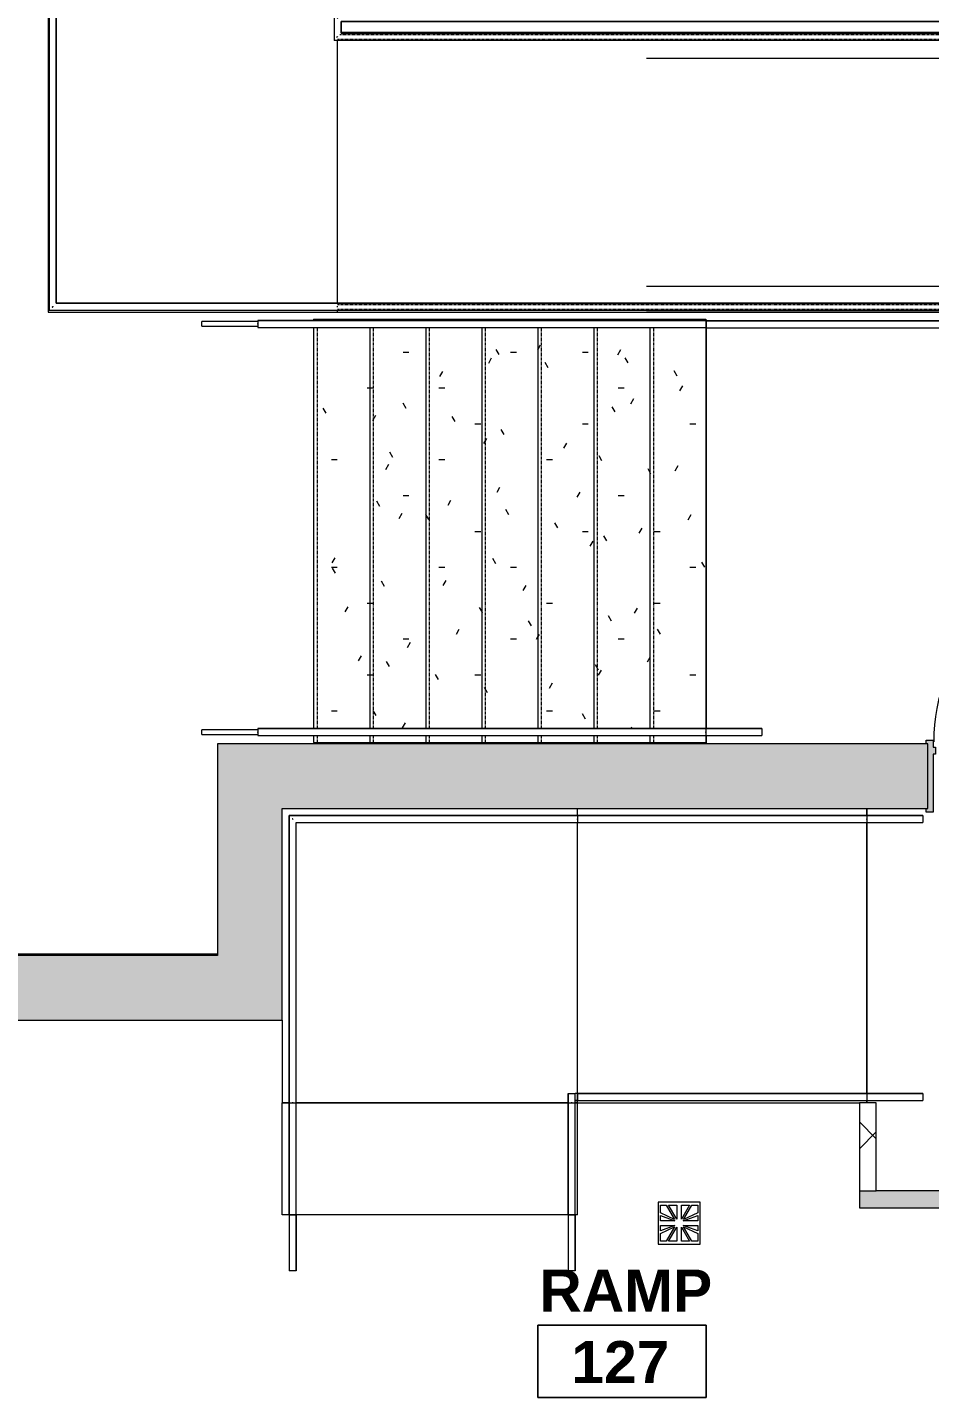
# Model space of a CAD drawing. Header units: inches. Extents: x -1569 to 1282, y -721 to 887.
# Drawn here: x 764.4 to 957.6, y 344.5 to 637.8 of the extents above; entities that cross this region are included whole.
import ezdxf

# ---------------------------------------------------------------- set-up
doc = ezdxf.new("R2010")
doc.units = ezdxf.units.IN
doc.header["$MEASUREMENT"] = 0
doc.linetypes.add('Overhead 1_16_', pattern=[0.101562, 0.0625, -0.039062])
for name, color, linetype, lineweight in [('A-AREA-IDEN', 2, 'Continuous', 9), ('A-DOOR', 31, 'Continuous', 13), ('A-FLOR', 192, 'Continuous', 13), ('A-FLOR-HRAL', 11, 'Continuous', 13), ('A-FLOR-HRAL-MBND', 5, 'Overhead 1_16_', 9), ('A-FLOR-LEVL', 51, 'Continuous', 9), ('A-WALL', 113, 'Continuous', 13), ('A-WALL-PATT', 111, 'Continuous', 13), ('P-SANR-FIXT', 6, 'Continuous', 13), ('S-STRS', 31, 'Continuous', 13)]:
    doc.layers.add(name, color=color, linetype=linetype, lineweight=lineweight)
doc.styles.add('Swis721 Lt BT_B', font='', dxfattribs={"height": 9})
doc.styles.get('Swis721 Lt BT_B').set_extended_font_data('Swis721 Lt BT', bold=True)
pattern_1 = [(0, (0, 0), (30.72, 7.68), [1.267, -21.773, 1.267, -21.773, -122.88]), (0, (0, 0), (30.72, 7.68), [-46.08, 1.267, -44.813, 1.267, -21.773, -53.76]), (0, (0, 0), (30.72, 7.68), [-115.2, 1.267, -14.093, 1.267, -37.133]), (120, (11.52, 3.84), (-22.011075, 22.7643), [1.267, -21.773, 1.267, -21.773, -122.88]), (120, (11.52, 3.84), (-22.011075, 22.7643), [-46.08, 1.267, -44.813, 1.267, -21.773, -53.76]), (120, (11.52, 3.84), (-22.011075, 22.7643), [-115.2, 1.267, -14.093, 1.267, -37.133]), (240, (15.36, 19.2), (-8.708925, -30.4443), [1.267, -21.773, 1.267, -21.773, -122.88]), (240, (15.36, 19.2), (-8.708925, -30.4443), [-46.08, 1.267, -44.813, 1.267, -21.773, -53.76]), (240, (15.36, 19.2), (-8.708925, -30.4443), [-115.2, 1.267, -14.093, 1.267, -37.133])]

# ---------------------------------------------------------------- blocks, each defined once
blk = doc.blocks.new('Door - Single - Solid Door 36_ x 84_-7220765-FIRST FLOOR POWER _ SIGNAL')
at = {"layer": 'A-DOOR'}
h = blk.add_hatch(color=250, dxfattribs=at)
h.paths.add_polyline_path([(22.12, 7.6), (22.12, -4.78), (21.62, -4.78), (21.62, -6.28), (22.12, -6.28), (22.12, -7.78), (23.62, -7.78), (23.62, -7.03), (23.24, -7.03), (23.24, 6.85), (23.62, 6.85), (23.62, 7.6)], flags=0)
h.paths.add_polyline_path([(-15.63, 7.6), (-15.63, 6.85), (-15.26, 6.85), (-15.26, -7.03), (-15.63, -7.03), (-15.63, -7.78), (-14.13, -7.78), (-14.13, -6.28), (-13.63, -6.28), (-13.63, -4.78), (-14.13, -4.78), (-14.13, 7.6)], flags=0)
at = {"layer": 'A-DOOR', "color": 8, "lineweight": 20}
for p, q in [((-15.63, 7.6), (-14.13, 7.6)), ((-15.63, 6.85), (-15.63, 7.6)), ((-15.26, 6.85), (-15.63, 6.85)), ((-15.26, -7.03), (-15.26, 6.85)), ((-14.13, 7.6), (-14.13, -4.78)), ((22.12, 7.6), (23.62, 7.6)), ((22.12, -4.78), (22.12, 7.6)), ((23.24, 6.85), (23.24, -7.03)), ((23.62, 6.85), (23.24, 6.85)), ((23.62, 7.6), (23.62, 6.85)), ((-14.13, -4.78), (-13.63, -4.78)), ((-13.63, -4.78), (-13.63, -6.28)), ((21.62, -4.78), (22.12, -4.78)), ((21.62, -6.28), (21.62, -4.78)), ((-15.63, -7.03), (-15.26, -7.03)), ((-15.63, -7.78), (-15.63, -7.03)), ((-14.13, -7.78), (-15.63, -7.78)), ((-14.13, -6.28), (-14.13, -7.78)), ((-13.63, -6.28), (-14.13, -6.28)), ((-13.03, -6.8), (-14.01, -7.78)), ((-14.01, -7.78), (11.45, -33.23)), ((12.42, -32.26), (-13.03, -6.8)), ((22.12, -6.28), (21.62, -6.28)), ((22.12, -7.78), (22.12, -6.28)), ((23.62, -7.78), (22.12, -7.78)), ((23.24, -7.03), (23.62, -7.03)), ((23.62, -7.03), (23.62, -7.78)), ((11.45, -33.23), (12.42, -32.26))]:
    blk.add_line(p, q, dxfattribs=at)
at = {"layer": 'A-DOOR', "lineweight": 9}
blk.add_arc((-14.01, -7.78), 36, 315, 0.5, dxfattribs=at)
blk = doc.blocks.new('Top Rail Type - Top Rail_Internal_-6878744-FIRST FLOOR POWER _ SIGNAL')
at = {"layer": 'A-FLOR-HRAL', "lineweight": 9}
for p, q in [((909.67, 575.1), (813.71, 575.1)), ((813.71, 573.6), (909.67, 573.6))]:
    blk.add_line(p, q, dxfattribs=at)
at = {"layer": 'A-FLOR-HRAL', "lineweight": 9, "flags": 128}
for points in [[(813.71, 574.27), (813.71, 574.35), (813.71, 574.43)], [(909.67, 574.43), (909.67, 574.35), (909.67, 574.27)]]:
    blk.add_lwpolyline(points, dxfattribs=at)
blk = doc.blocks.new('Top Rail Type - Top Rail_Internal_-V2-FIRST FLOOR POWER _ SIGNAL')
at = {"layer": 'A-FLOR-HRAL', "lineweight": 9}
for p, q in [((813.71, 575.1), (813.71, 573.6)), ((813.71, 575.1), (909.67, 575.1)), ((909.67, 575.1), (909.67, 573.6)), ((813.71, 573.6), (909.67, 573.6))]:
    blk.add_line(p, q, dxfattribs=at)
blk = doc.blocks.new('Floor Drain 9L x 9W - Floor Drain 9L x 9W-V6-FIRST FLOOR POWER _ SIGNAL')
at = {"layer": 'P-SANR-FIXT', "lineweight": 9}
for p, q in [((4.5, 4.5), (-4.5, 4.5)), ((-4.5, 4.5), (-4.5, -4.5)), ((-4, 2.21), (-4, 3.83)), ((-4, 3.83), (-2.75, 3.83)), ((-2.75, 3.83), (-0.99, 0.8)), ((-0.5, 0.83), (-2.25, 3.83)), ((-2.25, 3.83), (-0.5, 3.83)), ((-0.5, 3.83), (-0.5, 0.83)), ((0.5, 3.83), (2.25, 3.83)), ((2.25, 3.83), (0.5, 0.83)), ((0.5, 0.83), (0.5, 3.83)), ((0.99, 0.8), (2.75, 3.83)), ((2.75, 3.83), (4, 3.83)), ((4, 3.83), (4, 2.21)), ((4.5, -4.5), (4.5, 4.5)), ((-0.99, 0.8), (-4, 2.21)), ((-4, 1.63), (-0.91, 0.5)), ((-4, 0.5), (-4, 1.63)), ((-0.91, 0.5), (-4, 0.5)), ((0.91, 0.5), (4, 1.63)), ((4, 0.5), (0.91, 0.5)), ((4, 2.21), (0.99, 0.8)), ((4, 1.63), (4, 0.5)), ((-4, -1.63), (-4, -0.5)), ((-4, -0.5), (-0.91, -0.5)), ((-0.91, -0.5), (-4, -1.63)), ((-4, -2.21), (-0.99, -0.8)), ((-4, -3.83), (-4, -2.21)), ((-0.99, -0.8), (-2.75, -3.83)), ((-2.25, -3.83), (-0.5, -0.83)), ((-0.5, -0.83), (-0.5, -3.83)), ((0.5, -3.83), (0.5, -0.83)), ((0.5, -0.83), (2.25, -3.83)), ((4, -1.63), (0.91, -0.5)), ((0.91, -0.5), (4, -0.5)), ((2.75, -3.83), (0.99, -0.8)), ((0.99, -0.8), (4, -2.21)), ((4, -0.5), (4, -1.63)), ((4, -2.21), (4, -3.83)), ((-4.5, -4.5), (4.5, -4.5)), ((-2.75, -3.83), (-4, -3.83)), ((-0.5, -3.83), (-2.25, -3.83)), ((2.25, -3.83), (0.5, -3.83)), ((4, -3.83), (2.75, -3.83))]:
    blk.add_line(p, q, dxfattribs=at)
blk = doc.blocks.new('Railing - Railing-7017101-FIRST FLOOR POWER _ SIGNAL')
at = {"layer": 'A-FLOR-HRAL-MBND'}
for p, q in [((830.79, 578.54), (830.94, 578.54)), ((830.79, 578.54), (887.94, 578.54)), ((830.79, 578.54), (944.94, 578.54)), ((830.79, 578.54), (1001.94, 578.54)), ((830.79, 577.54), (830.94, 577.54)), ((830.79, 577.54), (887.94, 577.54)), ((830.79, 577.54), (944.94, 577.54)), ((830.79, 577.54), (1001.94, 577.54))]:
    blk.add_line(p, q, dxfattribs=at)
blk = doc.blocks.new('Railing - Railing-7017105-FIRST FLOOR POWER _ SIGNAL')
at = {"layer": 'A-FLOR-HRAL-MBND'}
for p, q in [((830.79, 635.35), (830.94, 635.35)), ((830.79, 635.35), (887.94, 635.35)), ((830.79, 635.35), (944.94, 635.35)), ((830.79, 635.35), (1001.94, 635.35)), ((831.29, 636.35), (887.94, 636.35)), ((831.29, 636.35), (944.94, 636.35)), ((831.29, 636.35), (1001.94, 636.35))]:
    blk.add_line(p, q, dxfattribs=at)
blk = doc.blocks.new('Top Rail Type - Top Rail_Internal_-7017150-FIRST FLOOR POWER _ SIGNAL')
at = {"layer": 'A-FLOR-HRAL', "lineweight": 9}
for p, q in [((1065.6, 702.54), (872.79, 702.54)), ((1064.7, 701.7), (1064.79, 701.79)), ((1064.99, 701.99), (1064.79, 701.79)), ((1065.54, 696.98), (1065.54, 702.48)), ((1065.55, 702.46), (1065.59, 702.52)), ((1065.6, 702.54), (1065.56, 702.52)), ((830.76, 698.54), (769.04, 698.54)), ((769.04, 698.54), (769.04, 577.29)), ((1063.98, 698.54), (830.76, 698.54)), ((872.79, 701.04), (1064.11, 701.04)), ((1064.04, 700.98), (1064.04, 698.54)), ((770.54, 697.04), (830.76, 697.04)), ((770.54, 578.79), (770.54, 697.04)), ((830.76, 697.04), (1065.48, 697.04)), ((1064.7, 697.88), (1064.79, 697.79)), ((1064.99, 697.6), (1064.79, 697.79)), ((1065.46, 697.04), (1065.52, 696.99)), ((1065.54, 696.98), (1065.52, 697.02)), ((830.82, 578.79), (770.54, 578.79)), ((1064.79, 578.79), (830.82, 578.79)), ((769.04, 577.29), (830.82, 577.29)), ((830.82, 577.29), (1064.79, 577.29))]:
    blk.add_line(p, q, dxfattribs=at)
at = {"layer": 'A-FLOR-HRAL', "lineweight": 9, "flags": 128}
for points in [[(872.79, 701.7), (872.79, 701.79), (872.79, 701.88)], [(1064.79, 578.13), (1064.79, 578.04), (1064.79, 577.95)]]:
    blk.add_lwpolyline(points, dxfattribs=at)
at = {"layer": 'A-FLOR-HRAL', "lineweight": 9}
for points in [[(769.7, 697.88), (769.71, 697.87), (769.75, 697.84), (769.79, 697.79), (769.84, 697.74), (769.87, 697.71), (769.88, 697.7)], [(769.7, 577.95), (769.71, 577.96), (769.75, 578), (769.79, 578.04), (769.84, 578.09), (769.87, 578.12), (769.88, 578.13)]]:
    blk.add_open_spline(points, degree=3, knots=[0.46086968, 0.46086968, 0.46086968, 0.46086968, 0.47916667, 0.5, 0.52083333, 0.53913032, 0.53913032, 0.53913032, 0.53913032], dxfattribs=at)
for points in [[(830.79, 697.88), (830.79, 697.85), (830.79, 697.79), (830.79, 697.73), (830.79, 697.7)], [(830.79, 577.95), (830.79, 577.98), (830.79, 578.04), (830.79, 578.1), (830.79, 578.13)]]:
    blk.add_open_spline(points, degree=3, dxfattribs=at)
blk = doc.blocks.new('Top Rail Type - Top Rail_Internal_-V14-FIRST FLOOR POWER _ SIGNAL')
at = {"layer": 'A-FLOR-HRAL', "lineweight": 9}
for p, q in [((872.79, 702.54), (872.79, 701.04)), ((872.79, 702.54), (1065.54, 702.54)), ((1065.54, 702.54), (1065.54, 697.04)), ((769.04, 698.54), (769.04, 577.29)), ((830.79, 698.54), (769.04, 698.54)), ((1064.04, 698.54), (830.79, 698.54)), ((872.79, 701.04), (1064.04, 701.04)), ((1064.04, 701.04), (1064.04, 698.54)), ((770.54, 697.04), (770.54, 578.79)), ((830.79, 697.04), (770.54, 697.04)), ((1065.54, 697.04), (830.79, 697.04)), ((770.54, 578.79), (830.79, 578.79)), ((830.79, 578.79), (1064.79, 578.79)), ((1064.79, 578.79), (1064.79, 577.29)), ((769.04, 577.29), (830.79, 577.29)), ((830.79, 577.29), (1064.54, 577.29)), ((1064.65, 577.29), (1064.79, 577.29))]:
    blk.add_line(p, q, dxfattribs=at)
blk = doc.blocks.new('Top Rail Type - Top Rail_Internal_-7017167-FIRST FLOOR POWER _ SIGNAL')
at = {"layer": 'A-FLOR-HRAL', "lineweight": 9}
for p, q in [((1064.82, 760.29), (872.79, 760.29)), ((1126.54, 760.29), (1064.82, 760.29)), ((1126.54, 639.1), (1126.54, 760.29)), ((872.79, 758.79), (1064.82, 758.79)), ((1064.82, 758.79), (1125.04, 758.79)), ((1125.04, 758.79), (1125.04, 640.6)), ((1064.76, 640.6), (829.98, 640.6)), ((830.02, 640.57), (829.98, 640.6)), ((829.99, 640.57), (830.04, 640.51)), ((830.04, 640.53), (830.04, 635.04)), ((830.79, 639.85), (830.6, 640.04)), ((830.79, 639.85), (830.88, 639.75)), ((1125.04, 640.6), (1064.76, 640.6)), ((831.48, 639.1), (1064.76, 639.1)), ((831.54, 636.6), (831.54, 639.04)), ((1064.76, 639.1), (1126.54, 639.1)), ((830.07, 635.08), (830.04, 635.04)), ((830.07, 635.05), (830.13, 635.09)), ((830.11, 635.1), (1064.79, 635.1)), ((830.79, 635.85), (830.6, 635.65)), ((830.79, 635.85), (830.88, 635.94)), ((1064.79, 636.6), (831.6, 636.6))]:
    blk.add_line(p, q, dxfattribs=at)
at = {"layer": 'A-FLOR-HRAL', "lineweight": 9, "flags": 128}
for points in [[(872.79, 759.45), (872.79, 759.54), (872.79, 759.63)], [(1064.79, 635.94), (1064.79, 635.85), (1064.79, 635.75)]]:
    blk.add_lwpolyline(points, dxfattribs=at)
at = {"layer": 'A-FLOR-HRAL', "lineweight": 9}
for points in [[(1064.79, 759.45), (1064.79, 759.48), (1064.79, 759.54), (1064.79, 759.6), (1064.79, 759.63)], [(1064.79, 639.94), (1064.79, 639.91), (1064.79, 639.85), (1064.79, 639.79), (1064.79, 639.76)]]:
    blk.add_open_spline(points, degree=3, dxfattribs=at)
for points, knots in [([(1125.88, 759.63), (1125.87, 759.62), (1125.84, 759.59), (1125.79, 759.54), (1125.75, 759.49), (1125.71, 759.46), (1125.7, 759.45)], [-0.53913032, -0.53913032, -0.53913032, -0.53913032, -0.52083333, -0.5, -0.47916667, -0.46086968, -0.46086968, -0.46086968, -0.46086968]), ([(1125.7, 639.94), (1125.71, 639.92), (1125.75, 639.89), (1125.79, 639.85), (1125.84, 639.8), (1125.87, 639.77), (1125.88, 639.75)], [0.46086968, 0.46086968, 0.46086968, 0.46086968, 0.47916667, 0.5, 0.52083333, 0.53913032, 0.53913032, 0.53913032, 0.53913032])]:
    blk.add_open_spline(points, degree=3, knots=knots, dxfattribs=at)
blk = doc.blocks.new('Top Rail Type - Top Rail_Internal_-V15-FIRST FLOOR POWER _ SIGNAL')
at = {"layer": 'A-FLOR-HRAL', "lineweight": 9}
for p, q in [((872.79, 760.29), (872.79, 758.79)), ((872.79, 760.29), (1064.79, 760.29)), ((1064.79, 760.29), (1126.54, 760.29)), ((1126.54, 760.29), (1126.54, 639.1)), ((872.79, 758.79), (1064.79, 758.79)), ((1064.79, 758.79), (1125.04, 758.79)), ((1125.04, 758.79), (1125.04, 640.6)), ((830.04, 640.6), (830.04, 635.1)), ((1064.79, 640.6), (830.04, 640.6)), ((1125.04, 640.6), (1064.79, 640.6)), ((831.54, 639.1), (831.54, 636.6)), ((1064.79, 639.1), (831.54, 639.1)), ((1126.54, 639.1), (1064.79, 639.1)), ((830.04, 635.1), (1064.79, 635.1)), ((831.54, 636.6), (1064.79, 636.6)), ((1064.79, 636.6), (1064.79, 635.1))]:
    blk.add_line(p, q, dxfattribs=at)
blk = doc.blocks.new('Top Rail Type - Top Rail_Internal_-7159029-FIRST FLOOR POWER _ SIGNAL')
at = {"layer": 'A-FLOR-HRAL', "lineweight": 9}
for p, q in [((1064.54, 577.29), (1064.54, 575.03)), ((1065.2, 577.29), (1065.38, 577.29)), ((1066.04, 573.53), (1066.04, 577.29)), ((1064.54, 575.03), (909.71, 575.03)), ((909.71, 574.19), (909.71, 574.38)), ((909.71, 573.53), (1066.04, 573.53))]:
    blk.add_line(p, q, dxfattribs=at)
blk.add_open_spline([(1065.38, 574.19), (1065.37, 574.21), (1065.34, 574.24), (1065.29, 574.28), (1065.25, 574.33), (1065.21, 574.36), (1065.2, 574.38)], degree=3, knots=[0.46086968, 0.46086968, 0.46086968, 0.46086968, 0.47916667, 0.5, 0.52083333, 0.53913032, 0.53913032, 0.53913032, 0.53913032], dxfattribs=at)
blk = doc.blocks.new('Top Rail Type - Top Rail_Internal_-V27-FIRST FLOOR POWER _ SIGNAL')
at = {"layer": 'A-FLOR-HRAL', "lineweight": 9}
for p, q in [((1064.54, 577.29), (1066.04, 577.29)), ((1064.54, 575.03), (1064.54, 577.29)), ((1066.04, 573.53), (1066.04, 577.29)), ((909.71, 575.03), (909.71, 573.53)), ((909.71, 575.03), (1064.54, 575.03)), ((909.71, 573.53), (1066.04, 573.53))]:
    blk.add_line(p, q, dxfattribs=at)
blk = doc.blocks.new('Top Rail Type - Top Rail_Internal_-7169622-FIRST FLOOR POWER _ SIGNAL')
at = {"layer": 'A-FLOR-HRAL', "lineweight": 9}
for p, q in [((909.67, 487.7), (813.71, 487.7)), ((813.71, 486.2), (909.67, 486.2))]:
    blk.add_line(p, q, dxfattribs=at)
at = {"layer": 'A-FLOR-HRAL', "lineweight": 9, "flags": 128}
blk.add_lwpolyline([(813.71, 486.87), (813.71, 486.95), (813.71, 487.03)], dxfattribs=at)
blk = doc.blocks.new('Top Rail Type - Top Rail_Internal_-V33-FIRST FLOOR POWER _ SIGNAL')
at = {"layer": 'A-FLOR-HRAL', "lineweight": 9}
for p, q in [((813.71, 487.7), (813.71, 486.2)), ((813.71, 487.7), (909.67, 487.7)), ((813.71, 486.2), (909.67, 486.2))]:
    blk.add_line(p, q, dxfattribs=at)
blk = doc.blocks.new('Top Rail Type - Top Rail_Internal_-7169656-FIRST FLOOR POWER _ SIGNAL')
at = {"layer": 'A-FLOR-HRAL', "lineweight": 9}
for p, q in [((921.67, 487.7), (909.67, 487.7)), ((909.67, 486.85), (909.67, 487.04)), ((921.67, 487.04), (921.67, 486.85)), ((909.67, 486.2), (921.67, 486.2))]:
    blk.add_line(p, q, dxfattribs=at)
blk = doc.blocks.new('Top Rail Type - Top Rail_Internal_-V34-FIRST FLOOR POWER _ SIGNAL')
at = {"layer": 'A-FLOR-HRAL', "lineweight": 9}
for p, q in [((909.67, 487.7), (909.67, 486.2)), ((909.67, 487.7), (921.67, 487.7)), ((921.67, 487.7), (921.67, 486.2)), ((909.67, 486.2), (921.67, 486.2))]:
    blk.add_line(p, q, dxfattribs=at)
blk = doc.blocks.new('Railing - Railing-7169742-FIRST FLOOR POWER _ SIGNAL')
at = {"layer": 'A-FLOR-HRAL', "lineweight": 9}
for p, q in [((813.71, 487.45), (801.71, 487.45)), ((801.71, 486.45), (801.71, 487.45)), ((801.71, 486.45), (813.71, 486.45))]:
    blk.add_line(p, q, dxfattribs=at)
blk = doc.blocks.new('Railing - Railing-7179220-FIRST FLOOR POWER _ SIGNAL')
at = {"layer": 'A-FLOR-HRAL', "lineweight": 9}
for p, q in [((813.71, 574.85), (801.71, 574.85)), ((801.71, 573.85), (801.71, 574.85)), ((801.71, 573.85), (813.71, 573.85))]:
    blk.add_line(p, q, dxfattribs=at)
blk = doc.blocks.new('Top Rail Type - Top Rail_Internal_-7229028-FIRST FLOOR POWER _ SIGNAL')
at = {"layer": 'A-FLOR-HRAL', "lineweight": 9}
for p, q in [((944.17, 409.57), (882.17, 409.57)), ((882.17, 408.07), (944.17, 408.07))]:
    blk.add_line(p, q, dxfattribs=at)
at = {"layer": 'A-FLOR-HRAL', "lineweight": 9, "flags": 128}
for points in [[(882.17, 408.73), (882.17, 408.82), (882.17, 408.91)], [(944.17, 408.91), (944.17, 408.82), (944.17, 408.73)]]:
    blk.add_lwpolyline(points, dxfattribs=at)
blk = doc.blocks.new('Top Rail Type - Top Rail_Internal_-V55-FIRST FLOOR POWER _ SIGNAL')
at = {"layer": 'A-FLOR-HRAL', "lineweight": 9}
for p, q in [((882.17, 409.57), (882.17, 408.07)), ((882.17, 409.57), (944.17, 409.57)), ((882.17, 408.07), (944.17, 408.07)), ((944.17, 409.57), (944.17, 408.07))]:
    blk.add_line(p, q, dxfattribs=at)
blk = doc.blocks.new('Top Rail Type - Top Rail_Internal_-7229039-FIRST FLOOR POWER _ SIGNAL')
at = {"layer": 'A-FLOR-HRAL', "lineweight": 9}
for p, q in [((944.17, 469.08), (882.17, 469.08)), ((882.17, 468.33), (882.17, 468.42)), ((882.17, 468.24), (882.17, 468.33)), ((882.17, 467.58), (944.17, 467.58)), ((944.17, 468.42), (944.17, 468.33)), ((944.17, 468.33), (944.17, 468.24))]:
    blk.add_line(p, q, dxfattribs=at)
blk = doc.blocks.new('Top Rail Type - Top Rail_Internal_-V56-FIRST FLOOR POWER _ SIGNAL')
at = {"layer": 'A-FLOR-HRAL', "lineweight": 9}
for p, q in [((882.17, 469.08), (882.17, 468.33)), ((882.17, 469.08), (944.17, 469.08)), ((882.17, 468.33), (882.17, 467.58)), ((882.17, 467.58), (944.17, 467.58)), ((944.17, 469.08), (944.17, 467.58))]:
    blk.add_line(p, q, dxfattribs=at)
blk = doc.blocks.new('Top Rail Type - Top Rail_Internal_-7229068-FIRST FLOOR POWER _ SIGNAL')
at = {"layer": 'A-FLOR-HRAL', "lineweight": 9}
for p, q in [((956.17, 469.08), (944.17, 469.08)), ((944.17, 468.33), (944.17, 468.42)), ((944.17, 468.24), (944.17, 468.33)), ((944.17, 467.58), (956.17, 467.58)), ((956.17, 468.42), (956.17, 468.24))]:
    blk.add_line(p, q, dxfattribs=at)
blk = doc.blocks.new('Top Rail Type - Top Rail_Internal_-V57-FIRST FLOOR POWER _ SIGNAL')
at = {"layer": 'A-FLOR-HRAL', "lineweight": 9}
for p, q in [((944.17, 469.08), (944.17, 467.58)), ((944.17, 469.08), (956.17, 469.08)), ((944.17, 467.58), (956.17, 467.58)), ((956.17, 469.08), (956.17, 467.58))]:
    blk.add_line(p, q, dxfattribs=at)
blk = doc.blocks.new('Top Rail Type - Top Rail_Internal_-7229142-FIRST FLOOR POWER _ SIGNAL')
at = {"layer": 'A-FLOR-HRAL', "lineweight": 9}
for p, q in [((880.17, 407.57), (880.17, 383.57)), ((881.67, 383.57), (881.67, 407.57))]:
    blk.add_line(p, q, dxfattribs=at)
at = {"layer": 'A-FLOR-HRAL', "lineweight": 9, "flags": 128}
for points in [[(880.83, 407.57), (880.92, 407.57), (881.02, 407.57)], [(881.02, 383.57), (880.92, 383.57), (880.83, 383.57)]]:
    blk.add_lwpolyline(points, dxfattribs=at)
blk = doc.blocks.new('Top Rail Type - Top Rail_Internal_-V58-FIRST FLOOR POWER _ SIGNAL')
at = {"layer": 'A-FLOR-HRAL', "lineweight": 9}
for p, q in [((880.17, 407.57), (881.67, 407.57)), ((880.17, 383.57), (880.17, 407.57)), ((881.67, 383.57), (881.67, 407.57)), ((880.17, 383.57), (881.67, 383.57))]:
    blk.add_line(p, q, dxfattribs=at)
blk = doc.blocks.new('Top Rail Type - Top Rail_Internal_-7229178-FIRST FLOOR POWER _ SIGNAL')
at = {"layer": 'A-FLOR-HRAL', "lineweight": 9}
for p, q in [((820.45, 469.08), (820.45, 407.57)), ((882.17, 469.08), (820.45, 469.08)), ((821.95, 407.57), (821.95, 467.58)), ((821.95, 467.58), (882.17, 467.58)), ((882.17, 468.42), (882.17, 468.33)), ((882.17, 468.33), (882.17, 468.24)), ((821.29, 407.57), (821.1, 407.57))]:
    blk.add_line(p, q, dxfattribs=at)
blk.add_open_spline([(821.29, 468.24), (821.27, 468.25), (821.24, 468.28), (821.2, 468.33), (821.15, 468.38), (821.12, 468.41), (821.1, 468.42)], degree=3, knots=[0.46086968, 0.46086968, 0.46086968, 0.46086968, 0.47916667, 0.5, 0.52083333, 0.53913032, 0.53913032, 0.53913032, 0.53913032], dxfattribs=at)
blk = doc.blocks.new('Top Rail Type - Top Rail_Internal_-V59-FIRST FLOOR POWER _ SIGNAL')
at = {"layer": 'A-FLOR-HRAL', "lineweight": 9}
for p, q in [((820.45, 469.08), (882.17, 469.08)), ((820.45, 407.57), (820.45, 469.08)), ((821.95, 467.58), (882.17, 467.58)), ((821.95, 407.57), (821.95, 467.58)), ((882.17, 469.08), (882.17, 468.33)), ((882.17, 468.33), (882.17, 467.58)), ((820.45, 407.57), (821.95, 407.57))]:
    blk.add_line(p, q, dxfattribs=at)
blk = doc.blocks.new('Top Rail Type - Top Rail_Internal_-7229266-FIRST FLOOR POWER _ SIGNAL')
at = {"layer": 'A-FLOR-HRAL', "lineweight": 9}
for p, q in [((820.45, 407.57), (820.45, 383.57)), ((821.95, 383.57), (821.95, 407.57))]:
    blk.add_line(p, q, dxfattribs=at)
at = {"layer": 'A-FLOR-HRAL', "lineweight": 9, "flags": 128}
for points in [[(821.1, 407.57), (821.2, 407.57), (821.29, 407.57)], [(821.29, 383.57), (821.2, 383.57), (821.1, 383.57)]]:
    blk.add_lwpolyline(points, dxfattribs=at)
blk = doc.blocks.new('Top Rail Type - Top Rail_Internal_-V60-FIRST FLOOR POWER _ SIGNAL')
at = {"layer": 'A-FLOR-HRAL', "lineweight": 9}
for p, q in [((820.45, 407.57), (821.95, 407.57)), ((820.45, 383.57), (820.45, 407.57)), ((821.95, 383.57), (821.95, 407.57)), ((820.45, 383.57), (821.95, 383.57))]:
    blk.add_line(p, q, dxfattribs=at)
blk = doc.blocks.new('Top Rail Type - Top Rail_Internal_-7261297-FIRST FLOOR POWER _ SIGNAL')
at = {"layer": 'A-FLOR-HRAL', "lineweight": 9}
for p, q in [((880.17, 409.57), (880.17, 407.57)), ((880.83, 409.57), (881.02, 409.57)), ((881.67, 407.57), (881.67, 409.57)), ((881.02, 407.57), (880.83, 407.57))]:
    blk.add_line(p, q, dxfattribs=at)
blk = doc.blocks.new('Top Rail Type - Top Rail_Internal_-V61-FIRST FLOOR POWER _ SIGNAL')
at = {"layer": 'A-FLOR-HRAL', "lineweight": 9}
for p, q in [((880.17, 409.57), (881.67, 409.57)), ((880.17, 407.57), (880.17, 409.57)), ((881.67, 407.57), (881.67, 409.57)), ((880.17, 407.57), (881.67, 407.57))]:
    blk.add_line(p, q, dxfattribs=at)
blk = doc.blocks.new('Top Rail Type - Top Rail_Internal_-7261395-FIRST FLOOR POWER _ SIGNAL')
at = {"layer": 'A-FLOR-HRAL', "lineweight": 9}
for p, q in [((956.17, 409.57), (944.17, 409.57)), ((944.17, 408.07), (956.17, 408.07)), ((956.17, 408.91), (956.17, 408.73))]:
    blk.add_line(p, q, dxfattribs=at)
blk = doc.blocks.new('Top Rail Type - Top Rail_Internal_-V62-FIRST FLOOR POWER _ SIGNAL')
at = {"layer": 'A-FLOR-HRAL', "lineweight": 9}
for p, q in [((944.17, 409.57), (956.17, 409.57)), ((944.17, 408.07), (956.17, 408.07)), ((956.17, 409.57), (956.17, 408.07))]:
    blk.add_line(p, q, dxfattribs=at)
blk = doc.blocks.new('Top Rail Type - Top Rail_Internal_-7261452-FIRST FLOOR POWER _ SIGNAL')
at = {"layer": 'A-FLOR-HRAL', "lineweight": 9}
for p, q in [((882.17, 409.57), (881.67, 409.57)), ((881.67, 408.73), (881.67, 408.91)), ((881.67, 408.07), (882.17, 408.07)), ((882.17, 408.91), (882.17, 408.73))]:
    blk.add_line(p, q, dxfattribs=at)
blk = doc.blocks.new('Top Rail Type - Top Rail_Internal_-V63-FIRST FLOOR POWER _ SIGNAL')
at = {"layer": 'A-FLOR-HRAL', "lineweight": 9}
for p, q in [((881.67, 408.07), (881.67, 409.57)), ((882.17, 409.57), (881.67, 409.57)), ((882.17, 408.07), (881.67, 408.07)), ((882.17, 408.07), (882.17, 409.57))]:
    blk.add_line(p, q, dxfattribs=at)
blk = doc.blocks.new('Top Rail Type - Top Rail_Internal_-7261598-FIRST FLOOR POWER _ SIGNAL')
at = {"layer": 'A-FLOR-HRAL', "lineweight": 9}
for p, q in [((820.45, 383.57), (820.45, 371.57)), ((821.1, 383.57), (821.29, 383.57)), ((821.95, 371.57), (821.95, 383.57)), ((821.29, 371.57), (821.1, 371.57))]:
    blk.add_line(p, q, dxfattribs=at)
blk = doc.blocks.new('Top Rail Type - Top Rail_Internal_-V64-FIRST FLOOR POWER _ SIGNAL')
at = {"layer": 'A-FLOR-HRAL', "lineweight": 9}
for p, q in [((821.95, 383.57), (820.45, 383.57)), ((820.45, 383.57), (820.45, 371.57)), ((821.95, 383.57), (821.95, 371.57)), ((821.95, 371.57), (820.45, 371.57))]:
    blk.add_line(p, q, dxfattribs=at)
blk = doc.blocks.new('Top Rail Type - Top Rail_Internal_-7261631-FIRST FLOOR POWER _ SIGNAL')
at = {"layer": 'A-FLOR-HRAL', "lineweight": 9}
for p, q in [((880.17, 383.57), (880.17, 371.57)), ((880.83, 383.57), (881.02, 383.57)), ((881.67, 371.57), (881.67, 383.57)), ((881.02, 371.57), (880.83, 371.57))]:
    blk.add_line(p, q, dxfattribs=at)
blk = doc.blocks.new('Top Rail Type - Top Rail_Internal_-V65-FIRST FLOOR POWER _ SIGNAL')
at = {"layer": 'A-FLOR-HRAL', "lineweight": 9}
for p, q in [((881.67, 383.57), (880.17, 383.57)), ((880.17, 383.57), (880.17, 371.57)), ((881.67, 383.57), (881.67, 371.57)), ((881.67, 371.57), (880.17, 371.57))]:
    blk.add_line(p, q, dxfattribs=at)
blk = doc.blocks.new('Room Tag - Room Name and Number-3379422-FIRST FLOOR POWER _ SIGNAL')
at = {"layer": 'A-AREA-IDEN'}
for p, q in [((-0.1881, -0.1636), (-0.1881, -0.0018)), ((-0.1881, -0.0018), (0.1869, -0.0018)), ((0.1869, -0.0018), (-0.1881, -0.0018)), ((-0.1881, -0.0018), (-0.1881, -0.1636)), ((0.1869, -0.0018), (0.1869, -0.1636)), ((0.1869, -0.1636), (0.1869, -0.0018)), ((0.1869, -0.1636), (-0.1881, -0.1636)), ((-0.1881, -0.1636), (0.1869, -0.1636))]:
    blk.add_line(p, q, dxfattribs=at)

msp = doc.modelspace()

# ---------------------------------------------------------------- hatches: boundary and pattern name
at = {"layer": 'A-WALL-PATT', "lineweight": 9}
h = msp.add_hatch(color=7, dxfattribs=at)
h.paths.add_polyline_path([(1112.92, 470.58), (1112.92, 484.45), (995.71, 484.45), (995.71, 470.58), (1044.04, 470.58)], flags=0)
h.paths.add_polyline_path([(957.21, 470.58), (957.21, 484.45), (805.07, 484.45), (805.07, 470.58), (956.84, 470.58)], flags=0)
for points in [[(818.95, 425.25), (818.95, 470.58), (805.07, 470.58), (805.07, 425.25), (815.5, 425.25)], [(805.07, 425.25), (805.07, 439.13), (311.85, 439.13), (311.85, 425.25), (769.79, 425.25)], [(1112.92, 385.12), (1112.92, 388.74), (942.55, 388.74), (942.55, 385.12), (1044.04, 385.12)]]:
    msp.add_hatch(color=7, dxfattribs=at).paths.add_polyline_path(points, flags=0)
h = msp.add_hatch(dxfattribs=at)
h.set_pattern_fill('FP_8', color=256, style=0, pattern_type=2)
h.set_pattern_definition([(45, (0, 0), (-8.01223, 8.01223), []), (135, (0, 0), (-8.01223, -8.01223), [])])
h.paths.add_polyline_path([(946.17, 388.74), (946.17, 407.57), (942.55, 407.57), (942.55, 388.74)], flags=0)
at = {"layer": 'S-STRS', "lineweight": 9}
h = msp.add_hatch(dxfattribs=at)
h.set_pattern_fill('FP_4', color=256, style=0, pattern_type=2)
h.set_pattern_definition(pattern_1)
h.paths.add_polyline_path([(825.67, 484.7), (837.67, 484.7), (837.67, 486.2), (825.67, 486.2)], flags=0)
h.paths.add_polyline_path([(825.67, 487.7), (837.67, 487.7), (837.67, 573.6), (825.67, 573.6), (825.67, 527.99)], flags=0)
h.paths.add_polyline_path([(825.67, 575.1), (837.67, 575.1), (837.67, 575.35), (825.67, 575.35)], flags=0)
h = msp.add_hatch(dxfattribs=at)
h.set_pattern_fill('FP_5', color=256, style=0, pattern_type=2)
h.set_pattern_definition(pattern_1)
h.paths.add_polyline_path([(849.67, 484.7), (849.67, 486.2), (837.67, 486.2), (837.67, 484.7)], flags=0)
h.paths.add_polyline_path([(837.67, 487.7), (849.67, 487.7), (849.67, 573.6), (837.67, 573.6), (837.67, 527.99)], flags=0)
h.paths.add_polyline_path([(837.67, 575.1), (849.67, 575.1), (849.67, 575.35), (837.67, 575.35)], flags=0)
h = msp.add_hatch(dxfattribs=at)
h.set_pattern_fill('FP_6', color=256, style=0, pattern_type=2)
h.set_pattern_definition(pattern_1)
h.paths.add_polyline_path([(849.67, 484.7), (861.67, 484.7), (861.67, 486.2), (849.67, 486.2)], flags=0)
h.paths.add_polyline_path([(861.21, 487.7), (861.67, 487.7), (861.67, 573.6), (849.67, 573.6), (849.67, 487.7)], flags=0)
h.paths.add_polyline_path([(849.78, 575.1), (861.67, 575.1), (861.67, 575.35), (849.67, 575.35), (849.67, 575.1)], flags=0)
h = msp.add_hatch(dxfattribs=at)
h.set_pattern_fill('FP_4', color=256, style=0, pattern_type=2)
h.set_pattern_definition(pattern_1)
h.paths.add_polyline_path([(873.67, 484.7), (873.67, 486.2), (861.67, 486.2), (861.67, 484.7)], flags=0)
h.paths.add_polyline_path([(873.67, 487.7), (873.67, 573.6), (861.67, 573.6), (861.67, 487.7)], flags=0)
h.paths.add_polyline_path([(872.64, 575.1), (873.67, 575.1), (873.67, 575.35), (861.67, 575.35), (861.67, 575.1)], flags=0)
h = msp.add_hatch(dxfattribs=at)
h.set_pattern_fill('FP_6', color=256, style=0, pattern_type=2)
h.set_pattern_definition(pattern_1)
h.paths.add_polyline_path([(885.67, 484.7), (885.67, 486.2), (873.67, 486.2), (873.67, 484.7)], flags=0)
h.paths.add_polyline_path([(873.67, 487.7), (885.67, 487.7), (885.67, 573.6), (873.67, 573.6), (873.67, 527.99)], flags=0)
h.paths.add_polyline_path([(873.67, 575.1), (885.67, 575.1), (885.67, 575.35), (873.67, 575.35)], flags=0)
h = msp.add_hatch(dxfattribs=at)
h.set_pattern_fill('FP_4', color=256, style=0, pattern_type=2)
h.set_pattern_definition(pattern_1)
h.paths.add_polyline_path([(897.67, 484.7), (897.67, 486.2), (885.67, 486.2), (885.67, 484.7)], flags=0)
h.paths.add_polyline_path([(897.67, 487.7), (897.67, 573.6), (885.67, 573.6), (885.67, 487.7)], flags=0)
h.paths.add_polyline_path([(895.49, 575.1), (897.67, 575.1), (897.67, 575.35), (885.67, 575.35), (885.67, 575.1)], flags=0)
h = msp.add_hatch(dxfattribs=at)
h.set_pattern_fill('FP_6', color=256, style=0, pattern_type=2)
h.set_pattern_definition(pattern_1)
h.paths.add_polyline_path([(897.67, 484.7), (909.67, 484.7), (909.67, 486.2), (897.67, 486.2)], flags=0)
h.paths.add_polyline_path([(906.92, 487.7), (909.67, 487.7), (909.67, 573.6), (897.67, 573.6), (897.67, 487.7)], flags=0)
h.paths.add_polyline_path([(906.92, 575.1), (909.67, 575.1), (909.67, 575.35), (897.67, 575.35), (897.67, 575.1)], flags=0)

# ---------------------------------------------------------------- linework, layer by layer
at = {"layer": 'A-FLOR'}
for p, q in [((909.71, 573.53), (909.71, 487.7)), ((909.71, 486.2), (909.71, 484.45)), ((944.17, 470.58), (944.17, 469.08)), ((944.17, 467.58), (944.17, 409.57)), ((805.07, 439.38), (323.07, 439.38)), ((818.95, 425.25), (818.95, 407.57)), ((944.17, 408.07), (944.17, 407.57)), ((818.95, 407.57), (820.45, 407.57)), ((821.95, 407.57), (880.17, 407.57)), ((881.67, 407.57), (882.17, 407.57))]:
    msp.add_line(p, q, dxfattribs=at)
at = {"layer": 'A-FLOR-LEVL'}
for p, q in [((768.79, 698.79), (768.79, 576.85)), ((831.54, 636.85), (1064.79, 636.85)), ((830.79, 578.79), (830.79, 635.1)), ((768.79, 576.85), (830.79, 576.85)), ((830.79, 576.85), (830.79, 577.29)), ((830.79, 576.85), (1064.54, 576.85)), ((882.17, 469.08), (882.17, 470.58)), ((944.17, 469.08), (944.17, 470.58)), ((882.17, 409.57), (882.17, 467.58)), ((944.17, 409.57), (944.17, 467.58)), ((882.17, 407.57), (882.17, 408.07)), ((944.17, 407.57), (944.17, 408.07)), ((820.45, 407.57), (818.95, 407.57)), ((818.95, 383.57), (818.95, 407.57)), ((880.17, 407.57), (821.95, 407.57)), ((882.17, 407.57), (881.67, 407.57)), ((882.17, 407.57), (942.55, 407.57)), ((882.17, 383.57), (882.17, 407.57)), ((820.45, 383.57), (818.95, 383.57)), ((880.17, 383.57), (821.95, 383.57)), ((882.17, 383.57), (881.67, 383.57))]:
    msp.add_line(p, q, dxfattribs=at)
at = {"layer": 'A-WALL', "lineweight": 9}
for p, q in [((896.98, 636.85), (1064.79, 636.85)), ((1064.79, 631.22), (896.98, 631.22)), ((896.98, 582.47), (1064.79, 582.47)), ((1064.54, 576.85), (896.98, 576.85))]:
    msp.add_line(p, q, dxfattribs=at)
at = {"layer": 'A-WALL', "color": 8, "lineweight": 20}
for p, q in [((956.84, 484.45), (805.07, 484.45)), ((805.07, 484.45), (805.07, 439.13)), ((818.95, 470.58), (956.84, 470.58)), ((818.95, 425.25), (818.95, 470.58)), ((805.07, 439.13), (322.71, 439.13)), ((316.79, 425.25), (818.95, 425.25)), ((942.55, 388.74), (942.55, 385.12)), ((1112.92, 388.74), (946.17, 388.74)), ((942.55, 385.12), (984.92, 385.12))]:
    msp.add_line(p, q, dxfattribs=at)
at = {"layer": 'A-WALL'}
for p, q in [((946.17, 407.57), (942.55, 407.57)), ((942.55, 407.57), (942.55, 388.74)), ((946.17, 388.74), (946.17, 407.57)), ((942.55, 388.74), (946.17, 388.74))]:
    msp.add_line(p, q, dxfattribs=at)
at = {"layer": 'S-STRS', "lineweight": 9}
for p, q in [((825.67, 575.35), (825.67, 575.1)), ((825.67, 575.35), (837.67, 575.35)), ((837.67, 575.35), (849.67, 575.35)), ((837.67, 575.35), (837.67, 575.1)), ((849.67, 575.35), (861.67, 575.35)), ((849.67, 575.35), (849.67, 575.1)), ((861.67, 575.35), (873.67, 575.35)), ((861.67, 575.35), (861.67, 575.1)), ((873.67, 575.35), (885.67, 575.35)), ((873.67, 575.35), (873.67, 575.1)), ((885.67, 575.35), (897.67, 575.35)), ((885.67, 575.35), (885.67, 575.1)), ((897.67, 575.35), (909.67, 575.35)), ((897.67, 575.35), (897.67, 575.1)), ((909.67, 575.35), (909.67, 575.1)), ((825.67, 573.6), (825.67, 487.7)), ((837.67, 573.6), (837.67, 487.7)), ((849.67, 573.6), (849.67, 487.7)), ((861.67, 573.6), (861.67, 487.7)), ((873.67, 573.6), (873.67, 487.7)), ((885.67, 573.6), (885.67, 487.7)), ((897.67, 573.6), (897.67, 487.7)), ((909.67, 573.6), (909.67, 487.7)), ((825.67, 486.2), (825.67, 484.7)), ((825.67, 484.7), (837.67, 484.7)), ((837.67, 486.2), (837.67, 484.7)), ((837.67, 484.7), (849.67, 484.7)), ((849.67, 486.2), (849.67, 484.7)), ((849.67, 484.7), (861.67, 484.7)), ((861.67, 486.2), (861.67, 484.7)), ((861.67, 484.7), (873.67, 484.7)), ((873.67, 486.2), (873.67, 484.7)), ((873.67, 484.7), (885.67, 484.7)), ((885.67, 486.2), (885.67, 484.7)), ((885.67, 484.7), (897.67, 484.7)), ((897.67, 486.2), (897.67, 484.7)), ((897.67, 484.7), (909.67, 484.7)), ((909.67, 486.2), (909.67, 484.7))]:
    msp.add_line(p, q, dxfattribs=at)
at = {"layer": 'S-STRS', "linetype": 'Overhead 1_16_', "lineweight": 9}
for p, q in [((826.42, 575.35), (826.42, 575.1)), ((838.42, 575.35), (838.42, 575.1)), ((850.42, 575.35), (850.42, 575.1)), ((862.42, 575.35), (862.42, 575.1)), ((874.42, 575.35), (874.42, 575.1)), ((886.42, 575.35), (886.42, 575.1)), ((898.42, 575.35), (898.42, 575.1)), ((826.42, 573.6), (826.42, 487.7)), ((838.42, 573.6), (838.42, 487.7)), ((850.42, 573.6), (850.42, 487.7)), ((862.42, 573.6), (862.42, 487.7)), ((874.42, 573.6), (874.42, 487.7)), ((886.42, 573.6), (886.42, 487.7)), ((898.42, 573.6), (898.42, 487.7)), ((826.42, 486.2), (826.42, 484.7)), ((838.42, 486.2), (838.42, 484.7)), ((850.42, 486.2), (850.42, 484.7)), ((862.42, 486.2), (862.42, 484.7)), ((874.42, 486.2), (874.42, 484.7)), ((886.42, 486.2), (886.42, 484.7)), ((898.42, 486.2), (898.42, 484.7))]:
    msp.add_line(p, q, dxfattribs=at)

# ---------------------------------------------------------------- block references
at = {"layer": 'A-AREA-IDEN', "xscale": 95.99999999999994, "yscale": 95.99999999999994, "zscale": 95.99999999999994}
msp.add_blockref('Room Tag - Room Name and Number-3379422-FIRST FLOOR POWER _ SIGNAL', (891.76, 360.16), dxfattribs=at)
at = {"layer": 'A-DOOR', "rotation": 180}
msp.add_blockref('Door - Single - Solid Door 36_ x 84_-7220765-FIRST FLOOR POWER _ SIGNAL', (980.45, 477.43), dxfattribs=at)
at = {"layer": 'A-FLOR-HRAL', "lineweight": 9}
for name in ['Top Rail Type - Top Rail_Internal_-7017167-FIRST FLOOR POWER _ SIGNAL', 'Top Rail Type - Top Rail_Internal_-V15-FIRST FLOOR POWER _ SIGNAL', 'Top Rail Type - Top Rail_Internal_-7017150-FIRST FLOOR POWER _ SIGNAL', 'Top Rail Type - Top Rail_Internal_-V14-FIRST FLOOR POWER _ SIGNAL', 'Railing - Railing-7017105-FIRST FLOOR POWER _ SIGNAL', 'Railing - Railing-7017101-FIRST FLOOR POWER _ SIGNAL', 'Top Rail Type - Top Rail_Internal_-6878744-FIRST FLOOR POWER _ SIGNAL', 'Top Rail Type - Top Rail_Internal_-V2-FIRST FLOOR POWER _ SIGNAL', 'Top Rail Type - Top Rail_Internal_-7159029-FIRST FLOOR POWER _ SIGNAL', 'Top Rail Type - Top Rail_Internal_-V27-FIRST FLOOR POWER _ SIGNAL', 'Railing - Railing-7179220-FIRST FLOOR POWER _ SIGNAL', 'Railing - Railing-7169742-FIRST FLOOR POWER _ SIGNAL', 'Top Rail Type - Top Rail_Internal_-7169622-FIRST FLOOR POWER _ SIGNAL', 'Top Rail Type - Top Rail_Internal_-V33-FIRST FLOOR POWER _ SIGNAL', 'Top Rail Type - Top Rail_Internal_-7169656-FIRST FLOOR POWER _ SIGNAL', 'Top Rail Type - Top Rail_Internal_-V34-FIRST FLOOR POWER _ SIGNAL', 'Top Rail Type - Top Rail_Internal_-7229178-FIRST FLOOR POWER _ SIGNAL', 'Top Rail Type - Top Rail_Internal_-V59-FIRST FLOOR POWER _ SIGNAL', 'Top Rail Type - Top Rail_Internal_-7229039-FIRST FLOOR POWER _ SIGNAL', 'Top Rail Type - Top Rail_Internal_-V56-FIRST FLOOR POWER _ SIGNAL', 'Top Rail Type - Top Rail_Internal_-7229068-FIRST FLOOR POWER _ SIGNAL', 'Top Rail Type - Top Rail_Internal_-V57-FIRST FLOOR POWER _ SIGNAL', 'Top Rail Type - Top Rail_Internal_-7261297-FIRST FLOOR POWER _ SIGNAL', 'Top Rail Type - Top Rail_Internal_-V61-FIRST FLOOR POWER _ SIGNAL', 'Top Rail Type - Top Rail_Internal_-7261452-FIRST FLOOR POWER _ SIGNAL', 'Top Rail Type - Top Rail_Internal_-V63-FIRST FLOOR POWER _ SIGNAL', 'Top Rail Type - Top Rail_Internal_-7229028-FIRST FLOOR POWER _ SIGNAL', 'Top Rail Type - Top Rail_Internal_-V55-FIRST FLOOR POWER _ SIGNAL', 'Top Rail Type - Top Rail_Internal_-7261395-FIRST FLOOR POWER _ SIGNAL', 'Top Rail Type - Top Rail_Internal_-V62-FIRST FLOOR POWER _ SIGNAL', 'Top Rail Type - Top Rail_Internal_-7229266-FIRST FLOOR POWER _ SIGNAL', 'Top Rail Type - Top Rail_Internal_-V60-FIRST FLOOR POWER _ SIGNAL', 'Top Rail Type - Top Rail_Internal_-7229142-FIRST FLOOR POWER _ SIGNAL', 'Top Rail Type - Top Rail_Internal_-V58-FIRST FLOOR POWER _ SIGNAL', 'Top Rail Type - Top Rail_Internal_-7261598-FIRST FLOOR POWER _ SIGNAL', 'Top Rail Type - Top Rail_Internal_-V64-FIRST FLOOR POWER _ SIGNAL', 'Top Rail Type - Top Rail_Internal_-7261631-FIRST FLOOR POWER _ SIGNAL', 'Top Rail Type - Top Rail_Internal_-V65-FIRST FLOOR POWER _ SIGNAL']:
    msp.add_blockref(name, (0, 0), dxfattribs=at)
at = {"layer": 'P-SANR-FIXT', "lineweight": 9}
msp.add_blockref('Floor Drain 9L x 9W - Floor Drain 9L x 9W-V6-FIRST FLOOR POWER _ SIGNAL', (903.92, 381.8), dxfattribs=at)

# ---------------------------------------------------------------- texts
at = {"layer": 'A-AREA-IDEN', "char_height": 9, "attachment_point": 1, "style": 'Swis721 Lt BT_B'}
for s, insert, width in [('RAMP', (874.01, 371.88), 42.723), ('127', (880.87, 356.56), 25.452)]:
    msp.add_mtext(s, dxfattribs=dict(at, insert=insert, width=width))

doc.saveas('drawing.dxf')
